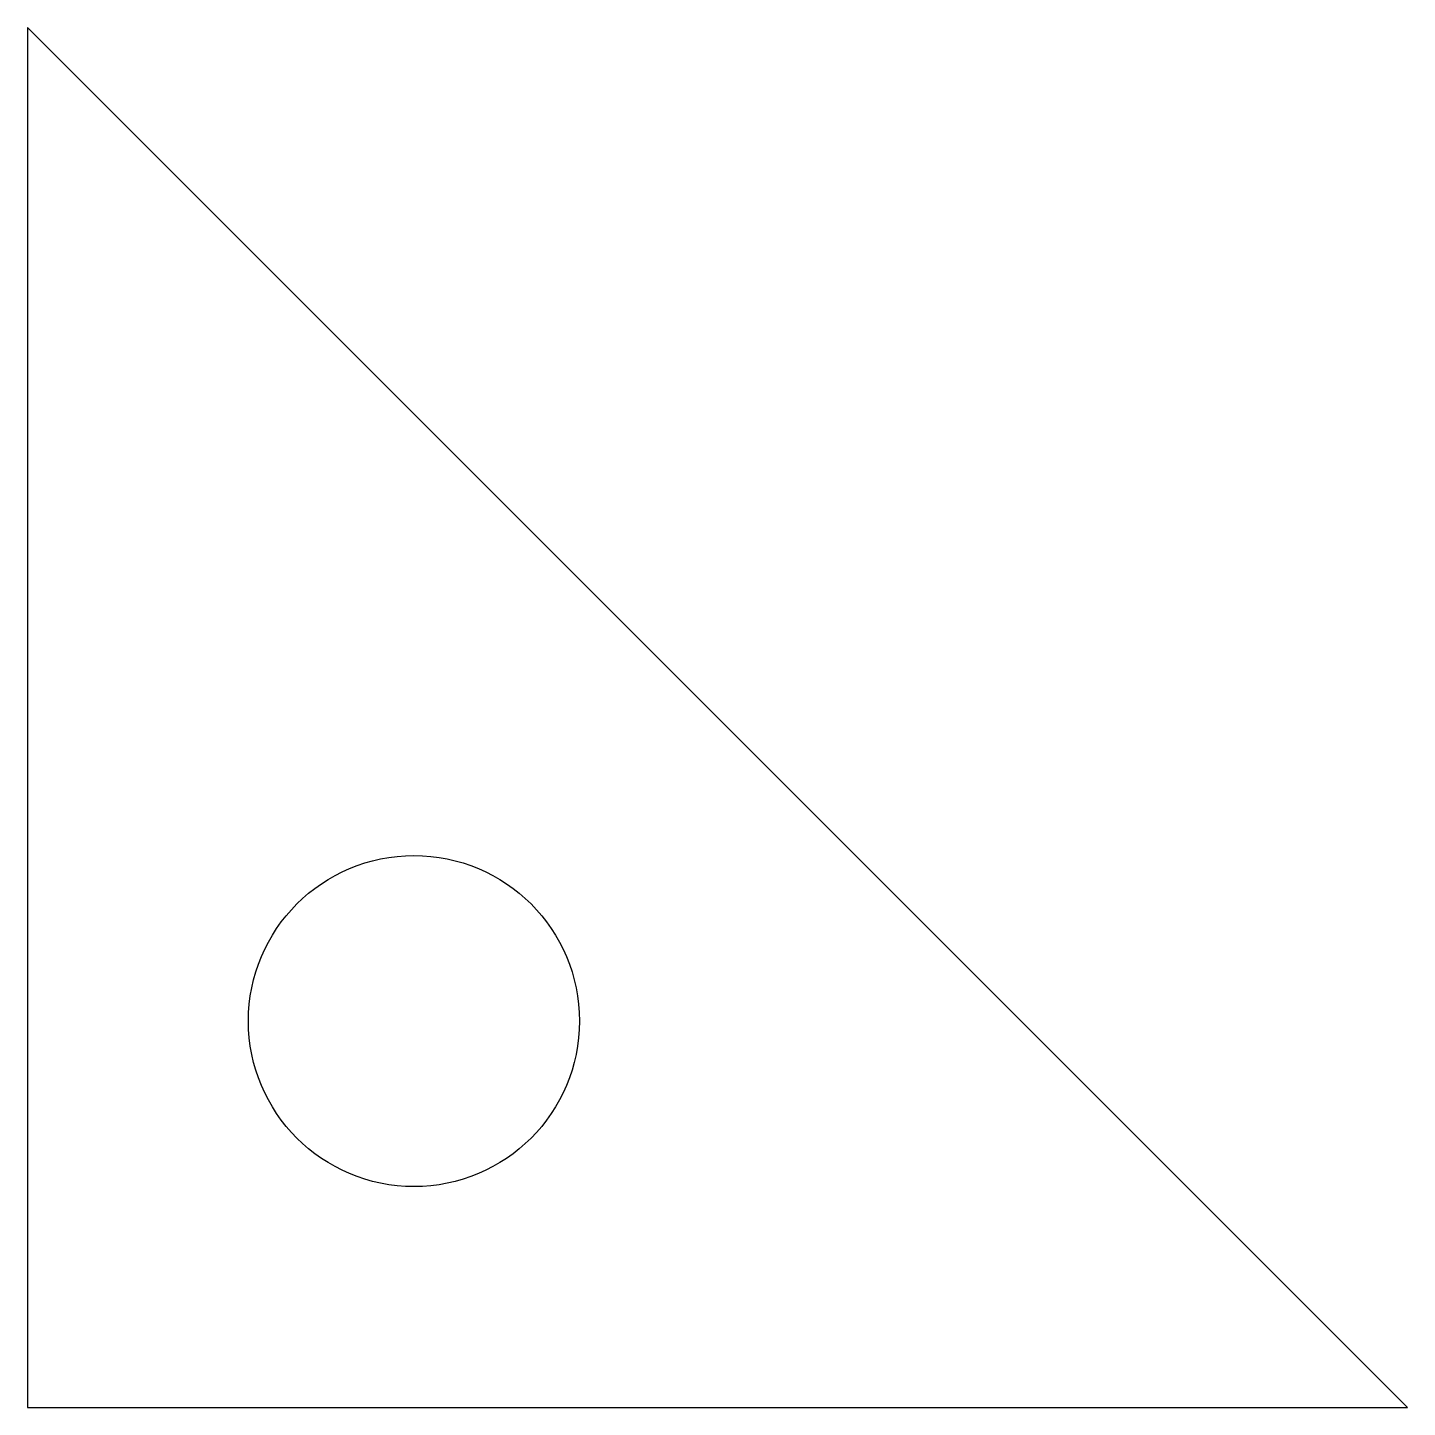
# Model space of a CAD drawing. Header units: millimetres. Extents: x 0 to 100, y 0 to 100.
import ezdxf

# ---------------------------------------------------------------- set-up
doc = ezdxf.new("R2010")
doc.units = ezdxf.units.MM
doc.layers.get('0').update_dxf_attribs({"linetype": 'CONTINUOUS'})

msp = doc.modelspace()

# ---------------------------------------------------------------- linework, layer by layer
msp.add_lwpolyline([(0, 0), (100, 0), (0, 100)], close=True)
msp.add_circle((28, 28), 12)

doc.saveas('drawing.dxf')
